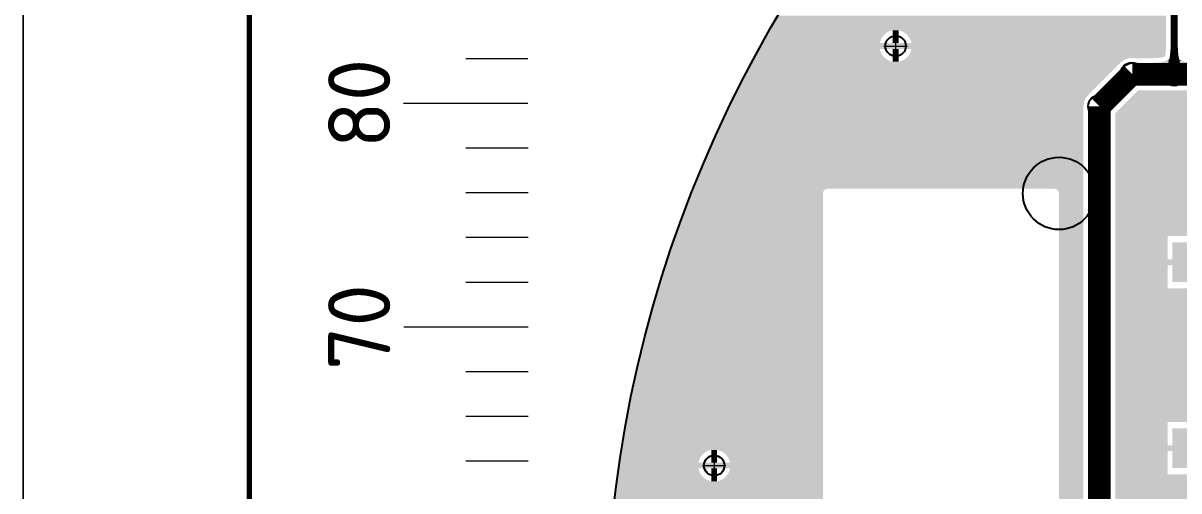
# Model space of a CAD drawing. Header units: millimetres. Extents: x -3633 to 871, y -630 to 261.
# Drawn here: x -1644.8 to -1542.5, y 133.4 to 174.8 of the extents above; entities that cross this region are included whole.
import ezdxf

# ---------------------------------------------------------------- set-up
doc = ezdxf.new("R2010")
doc.units = ezdxf.units.MM
doc.layers.add('border', color=7, linetype='Continuous', lineweight=70)
doc.layers.add('Сплошная тонкая', color=7, linetype='Continuous', lineweight=20)
for name, color, linetype in [('DRILL', 7, 'Continuous'), ('DRILL GOST', 7, 'Continuous'), ('TOP_LAYER', 7, 'Continuous'), ('TOP_PASTE', 8, 'Continuous')]:
    doc.layers.add(name, color=color, linetype=linetype)
doc.styles.add('Main', font='isocpeur.ttf', dxfattribs={"height": 3})

# ---------------------------------------------------------------- blocks, each defined once
blk = doc.blocks.new('ROUND_26')
blk.add_circle((0, 0), 0.0177)
blk = doc.blocks.new('ROUND_3')
blk.add_circle((0, 0), 0.0197)
blk = doc.blocks.new('ROUND_4')
blk.add_circle((0, 0), 0.00591)
blk = doc.blocks.new('RECTANGLE_24')
blk.add_solid([(0.0217, 0.0344), (0.0217, -0.0344), (-0.0217, 0.0344), (-0.0217, -0.0344)])

msp = doc.modelspace()

# ---------------------------------------------------------------- linework, layer by layer
msp.add_circle((-1553.078, 159.735), 3.2)
at = {"layer": 'border', "lineweight": 18}
for p, q in [((-1644.795, -159.45), (-1644.795, 260.55)), ((-1644.795, 260.55), (-1644.795, -159.45)), ((-1644.795, -159.45), (-1644.795, 260.55))]:
    msp.add_line(p, q, dxfattribs=at)
at = {"layer": 'border', "lineweight": 70}
msp.add_line((-1624.795, 255.55), (-1624.795, -154.45), dxfattribs=at)
at = {"layer": 'DRILL', "lineweight": 0}
for p, q in [((-1567.542, 173.806), (-1567.542, 171.784)), ((-1568.583, 172.787), (-1566.5, 172.787)), ((-1583.605, 136.66), (-1583.605, 134.638)), ((-1584.646, 135.641), (-1582.563, 135.641))]:
    msp.add_line(p, q, dxfattribs=at)
at = {"layer": 'DRILL GOST', "lineweight": 0}
for centre in [(-1567.542, 172.787), (-1583.605, 135.641)]:
    msp.add_circle(centre, 0.911, dxfattribs=at)
at = {"layer": 'TOP_LAYER', "elevation": 0}
for points, const_width in [([(-1542.881, 170.279), (-1542.881, 190.036)], 0.602), ([(-1549.494, 167.45), (-1546.621, 170.323)], 2.008), ([(-1546.577, 170.279), (-1542.881, 170.279)], 2.008), ([(-1542.881, 170.279), (-1540.274, 170.257)], 2.008), ([(-1549.494, 96.937), (-1549.494, 167.45)], 2.008)]:
    msp.add_lwpolyline(points, dxfattribs=dict(at, const_width=const_width))
at = {"layer": 'TOP_LAYER'}
for points in [[(-1543.191, 172.889), (-1543.182, 173.244), (-1542.576, 172.889), (-1542.58, 173.244)], [(-1543.191, 172.889), (-1543.182, 173.244), (-1542.576, 172.889), (-1542.58, 173.244)], [(-1543.285, 171.757), (-1543.248, 171.997), (-1542.478, 171.757), (-1542.514, 171.997)], [(-1543.285, 171.757), (-1543.248, 171.997), (-1542.478, 171.757), (-1542.514, 171.997)], [(-1543.248, 171.997), (-1543.199, 172.563), (-1542.514, 171.997), (-1542.553, 172.563)], [(-1543.248, 171.997), (-1543.199, 172.563), (-1542.514, 171.997), (-1542.553, 172.563)], [(-1543.199, 172.563), (-1543.191, 172.889), (-1542.553, 172.563), (-1542.576, 172.889)], [(-1543.199, 172.563), (-1543.191, 172.889), (-1542.553, 172.563), (-1542.576, 172.889)], [(-1545.19, 171.283), (-1545.009, 171.289), (-1540.572, 171.283), (-1540.953, 171.289)], [(-1542.881, 169.275), (-1545.19, 171.283), (-1542.881, 169.275), (-1540.572, 171.283)], [(-1545.009, 171.289), (-1544.467, 171.307), (-1540.953, 171.289), (-1541.194, 171.307)], [(-1544.467, 171.307), (-1544.166, 171.337), (-1541.194, 171.307), (-1541.596, 171.337)], [(-1544.166, 171.337), (-1543.905, 171.379), (-1541.596, 171.337), (-1541.857, 171.379)], [(-1543.905, 171.379), (-1543.684, 171.433), (-1541.857, 171.379), (-1542.078, 171.433)], [(-1543.684, 171.433), (-1543.503, 171.5), (-1542.078, 171.433), (-1542.259, 171.5)], [(-1543.591, 170.988), (-1543.514, 171.085), (-1542.171, 170.988), (-1542.248, 171.085)], [(-1543.591, 170.988), (-1543.514, 171.085), (-1542.171, 170.988), (-1542.248, 171.085)], [(-1543.514, 171.085), (-1543.444, 171.21), (-1542.248, 171.085), (-1542.318, 171.21)], [(-1543.514, 171.085), (-1543.444, 171.21), (-1542.248, 171.085), (-1542.318, 171.21)], [(-1543.503, 171.5), (-1543.363, 171.578), (-1542.259, 171.5), (-1542.399, 171.578)], [(-1543.444, 171.21), (-1543.383, 171.363), (-1542.318, 171.21), (-1542.379, 171.363)], [(-1543.444, 171.21), (-1543.383, 171.363), (-1542.318, 171.21), (-1542.379, 171.363)], [(-1543.383, 171.363), (-1543.33, 171.546), (-1542.379, 171.363), (-1542.433, 171.546)], [(-1543.383, 171.363), (-1543.33, 171.546), (-1542.379, 171.363), (-1542.433, 171.546)], [(-1543.363, 171.578), (-1543.263, 171.668), (-1542.399, 171.578), (-1542.5, 171.668)], [(-1543.33, 171.546), (-1543.285, 171.757), (-1542.433, 171.546), (-1542.478, 171.757)], [(-1543.33, 171.546), (-1543.285, 171.757), (-1542.433, 171.546), (-1542.478, 171.757)], [(-1543.263, 171.668), (-1543.202, 171.771), (-1542.5, 171.668), (-1542.56, 171.771)], [(-1543.202, 171.771), (-1543.182, 171.885), (-1542.56, 171.771), (-1542.58, 171.885)]]:
    msp.add_solid(points, dxfattribs=at)
at = {"layer": 'TOP_PASTE'}
msp.add_circle((-1483.212, 119.578), 110, dxfattribs=at)
for points in [[(-1578.861, 174.179), (-1578.138, 175.47), (-1543.598, 174.179), (-1543.598, 175.47)], [(-1579.076, 173.795), (-1578.949, 174.021), (-1568.55, 173.795), (-1568.255, 174.021)], [(-1578.949, 174.021), (-1578.87, 174.164), (-1568.255, 174.021), (-1567.911, 174.164)], [(-1578.87, 174.164), (-1578.861, 174.179), (-1567.911, 174.164), (-1567.797, 174.179)], [(-1567.797, 173.042), (-1567.797, 174.179), (-1567.287, 173.042), (-1567.287, 174.179)], [(-1567.173, 174.164), (-1567.287, 174.179), (-1543.598, 174.164), (-1543.598, 174.179)], [(-1566.829, 174.021), (-1567.173, 174.164), (-1543.598, 174.021), (-1543.598, 174.164)], [(-1566.534, 173.795), (-1566.829, 174.021), (-1543.598, 173.795), (-1543.598, 174.021)], [(-1579.754, 172.586), (-1579.519, 173.004), (-1543.608, 172.586), (-1543.598, 173.004)], [(-1579.519, 173.004), (-1579.498, 173.042), (-1543.598, 173.004), (-1543.598, 173.042)], [(-1579.498, 173.042), (-1579.434, 173.156), (-1568.934, 173.042), (-1568.919, 173.156)], [(-1579.434, 173.156), (-1579.242, 173.5), (-1568.919, 173.156), (-1568.776, 173.5)], [(-1579.242, 173.5), (-1579.076, 173.795), (-1568.776, 173.5), (-1568.55, 173.795)], [(-1566.307, 173.5), (-1566.534, 173.795), (-1543.598, 173.5), (-1543.598, 173.795)], [(-1566.165, 173.156), (-1566.307, 173.5), (-1543.598, 173.156), (-1543.598, 173.5)], [(-1566.15, 173.042), (-1566.165, 173.156), (-1543.598, 173.042), (-1543.598, 173.156)], [(-1580.206, 171.779), (-1580.04, 172.074), (-1568.55, 171.779), (-1568.776, 172.074)], [(-1580.04, 172.074), (-1579.848, 172.418), (-1568.776, 172.074), (-1568.919, 172.418)], [(-1579.848, 172.418), (-1579.784, 172.532), (-1568.919, 172.418), (-1568.934, 172.532)], [(-1579.784, 172.532), (-1579.754, 172.586), (-1543.612, 172.532), (-1543.608, 172.586)], [(-1567.797, 171.395), (-1567.797, 172.532), (-1567.287, 171.395), (-1567.287, 172.532)], [(-1566.463, 171.87), (-1566.328, 172.046), (-1543.681, 171.87), (-1543.654, 172.046)], [(-1566.328, 172.046), (-1566.307, 172.074), (-1543.654, 172.046), (-1543.652, 172.074)], [(-1566.307, 172.074), (-1566.165, 172.418), (-1543.652, 172.074), (-1543.622, 172.418)], [(-1566.165, 172.418), (-1566.15, 172.532), (-1543.622, 172.418), (-1543.612, 172.532)], [(-1581.905, 168.452), (-1580.441, 171.325), (-1550.497, 168.452), (-1547.624, 171.325)], [(-1580.441, 171.325), (-1580.406, 171.395), (-1547.624, 171.325), (-1547.534, 171.395)], [(-1580.406, 171.395), (-1580.398, 171.41), (-1567.797, 171.395), (-1567.911, 171.41)], [(-1580.398, 171.41), (-1580.326, 171.552), (-1567.911, 171.41), (-1568.255, 171.552)], [(-1580.326, 171.552), (-1580.257, 171.687), (-1568.255, 171.552), (-1568.43, 171.687)], [(-1580.257, 171.687), (-1580.206, 171.779), (-1568.43, 171.687), (-1568.55, 171.779)], [(-1567.287, 171.395), (-1567.173, 171.41), (-1547.534, 171.395), (-1547.514, 171.41)], [(-1567.173, 171.41), (-1566.832, 171.551), (-1547.514, 171.41), (-1547.33, 171.551)], [(-1566.832, 171.551), (-1566.829, 171.552), (-1547.33, 171.551), (-1547.327, 171.552)], [(-1566.829, 171.552), (-1566.646, 171.692), (-1547.327, 171.552), (-1546.988, 171.692)], [(-1566.646, 171.692), (-1566.583, 171.741), (-1546.988, 171.692), (-1546.621, 171.741)], [(-1566.583, 171.741), (-1566.58, 171.743), (-1544.244, 171.741), (-1544.219, 171.743)], [(-1566.58, 171.743), (-1566.534, 171.779), (-1544.219, 171.743), (-1544, 171.779)], [(-1566.534, 171.779), (-1566.532, 171.781), (-1544, 171.779), (-1543.987, 171.781)], [(-1566.532, 171.781), (-1566.497, 171.826), (-1543.987, 171.781), (-1543.804, 171.826)], [(-1566.497, 171.826), (-1566.463, 171.87), (-1543.804, 171.826), (-1543.681, 171.87)], [(-1546.431, 171.716), (-1546.621, 171.741), (-1544.495, 171.716), (-1544.244, 171.741)], [(-1546.286, 171.696), (-1546.431, 171.716), (-1545.069, 171.696), (-1544.495, 171.716)], [(-1546.213, 168.727), (-1546.078, 168.861), (-1540.372, 168.727), (-1540.401, 168.861)], [(-1582.229, 167.817), (-1582.226, 167.823), (-1550.864, 167.817), (-1550.861, 167.823)], [(-1582.226, 167.823), (-1582.055, 168.159), (-1550.861, 167.823), (-1550.722, 168.159)], [(-1582.055, 168.159), (-1581.905, 168.452), (-1550.722, 168.159), (-1550.497, 168.452)], [(-1547.165, 167.774), (-1546.424, 168.515), (-1540.289, 167.774), (-1540.34, 168.515)], [(-1546.424, 168.515), (-1546.213, 168.727), (-1540.34, 168.515), (-1540.372, 168.727)], [(-1584.042, 163.885), (-1582.398, 167.45), (-1550.912, 163.885), (-1550.912, 167.45)], [(-1582.398, 167.45), (-1582.229, 167.817), (-1550.912, 167.45), (-1550.864, 167.817)], [(-1548.077, 166.863), (-1547.172, 167.767), (-1541.038, 166.863), (-1541.038, 167.767)], [(-1548.077, 163.751), (-1548.077, 166.863), (-1541.038, 163.751), (-1541.038, 166.863)], [(-1547.172, 167.767), (-1547.165, 167.774), (-1540.29, 167.767), (-1540.289, 167.774)], [(-1585.592, 160.145), (-1584.042, 163.885), (-1550.912, 160.145), (-1550.912, 163.885)], [(-1548.077, 163.724), (-1548.077, 163.751), (-1536.136, 163.724), (-1536.14, 163.751)], [(-1548.077, 163.687), (-1548.077, 163.724), (-1536.132, 163.687), (-1536.136, 163.724)], [(-1548.077, 161.852), (-1548.077, 163.687), (-1536.132, 161.852), (-1536.132, 163.687)], [(-1548.077, 159.99), (-1548.077, 161.852), (-1541.146, 159.99), (-1541.146, 161.852)], [(-1587.203, 155.811), (-1585.755, 159.735), (-1573.976, 155.811), (-1573.976, 159.735)], [(-1585.755, 159.735), (-1585.702, 159.879), (-1573.976, 159.735), (-1573.947, 159.879)], [(-1585.702, 159.879), (-1585.696, 159.892), (-1573.947, 159.879), (-1573.944, 159.892)], [(-1585.696, 159.892), (-1585.641, 160.025), (-1573.944, 159.892), (-1573.856, 160.025)], [(-1585.641, 160.025), (-1585.605, 160.114), (-1573.856, 160.025), (-1573.723, 160.114)], [(-1585.605, 160.114), (-1585.592, 160.145), (-1573.723, 160.114), (-1573.566, 160.145)], [(-1553.331, 160.114), (-1553.487, 160.145), (-1550.912, 160.114), (-1550.912, 160.145)], [(-1553.198, 160.025), (-1553.331, 160.114), (-1550.912, 160.025), (-1550.912, 160.114)], [(-1553.109, 159.892), (-1553.198, 160.025), (-1550.912, 159.892), (-1550.912, 160.025)], [(-1553.078, 159.735), (-1553.109, 159.892), (-1550.912, 159.735), (-1550.912, 159.892)], [(-1553.078, 96.937), (-1553.078, 159.735), (-1550.912, 96.937), (-1550.912, 159.735)], [(-1548.077, 159.48), (-1548.077, 159.99), (-1539.177, 159.48), (-1539.177, 159.99)], [(-1548.077, 157.619), (-1548.077, 159.48), (-1541.146, 157.619), (-1541.146, 159.48)], [(-1548.077, 155.955), (-1548.077, 157.619), (-1536.132, 155.955), (-1536.132, 157.619)], [(-1588.543, 151.687), (-1587.203, 155.811), (-1573.976, 151.687), (-1573.976, 155.811)], [(-1548.077, 153.893), (-1548.077, 155.955), (-1543.455, 153.893), (-1543.455, 155.955)], [(-1548.077, 153.767), (-1548.077, 153.893), (-1535.922, 153.767), (-1536.006, 153.893)], [(-1548.077, 153.383), (-1548.077, 153.767), (-1535.538, 153.383), (-1535.922, 153.767)], [(-1548.077, 151.32), (-1548.077, 153.383), (-1543.455, 151.32), (-1543.455, 153.383)], [(-1589.721, 147.514), (-1588.543, 151.687), (-1573.976, 147.514), (-1573.976, 151.687)], [(-1548.077, 139.49), (-1548.077, 151.32), (-1533.622, 139.49), (-1533.622, 151.32)], [(-1590.734, 143.297), (-1589.721, 147.514), (-1573.976, 143.297), (-1573.976, 147.514)], [(-1591.58, 139.044), (-1590.734, 143.297), (-1573.976, 139.044), (-1573.976, 143.297)], [(-1548.077, 137.428), (-1548.077, 139.49), (-1543.455, 137.428), (-1543.455, 139.49)], [(-1591.899, 137.033), (-1591.58, 139.044), (-1573.976, 137.033), (-1573.976, 139.044)], [(-1548.077, 136.918), (-1548.077, 137.428), (-1534.311, 136.918), (-1534.311, 137.428)], [(-1592.061, 136.01), (-1592.007, 136.354), (-1584.982, 136.01), (-1584.839, 136.354)], [(-1592.007, 136.354), (-1591.96, 136.649), (-1584.839, 136.354), (-1584.613, 136.649)], [(-1591.96, 136.649), (-1591.924, 136.876), (-1584.613, 136.649), (-1584.318, 136.876)], [(-1591.924, 136.876), (-1591.902, 137.018), (-1584.318, 136.876), (-1583.974, 137.018)], [(-1591.902, 137.018), (-1591.899, 137.033), (-1583.974, 137.018), (-1583.86, 137.033)], [(-1583.86, 135.896), (-1583.86, 137.033), (-1583.35, 135.896), (-1583.35, 137.033)], [(-1583.236, 137.018), (-1583.35, 137.033), (-1573.976, 137.018), (-1573.976, 137.033)], [(-1582.892, 136.876), (-1583.236, 137.018), (-1573.976, 136.876), (-1573.976, 137.018)], [(-1582.597, 136.649), (-1582.892, 136.876), (-1573.976, 136.649), (-1573.976, 136.876)], [(-1582.37, 136.354), (-1582.597, 136.649), (-1573.976, 136.354), (-1573.976, 136.649)], [(-1582.228, 136.01), (-1582.37, 136.354), (-1573.976, 136.01), (-1573.976, 136.354)], [(-1548.077, 134.856), (-1548.077, 136.918), (-1543.455, 134.856), (-1543.455, 136.918)], [(-1592.233, 134.928), (-1592.178, 135.272), (-1584.839, 134.928), (-1584.982, 135.272)], [(-1592.178, 135.272), (-1592.16, 135.386), (-1584.982, 135.272), (-1584.997, 135.386)], [(-1592.16, 135.386), (-1592.08, 135.896), (-1573.976, 135.386), (-1573.976, 135.896)], [(-1592.08, 135.896), (-1592.061, 136.01), (-1584.997, 135.896), (-1584.982, 136.01)], [(-1583.86, 134.249), (-1583.86, 135.386), (-1583.35, 134.249), (-1583.35, 135.386)], [(-1582.37, 134.928), (-1582.228, 135.272), (-1573.976, 134.928), (-1573.976, 135.272)], [(-1582.213, 135.896), (-1582.228, 136.01), (-1573.976, 135.896), (-1573.976, 136.01)], [(-1582.228, 135.272), (-1582.213, 135.386), (-1573.976, 135.272), (-1573.976, 135.386)], [(-1592.77, 130.455), (-1592.32, 134.249), (-1573.976, 130.455), (-1573.976, 134.249)], [(-1592.32, 134.249), (-1592.318, 134.264), (-1583.86, 134.249), (-1583.974, 134.264)], [(-1592.318, 134.264), (-1592.302, 134.406), (-1583.974, 134.264), (-1584.318, 134.406)], [(-1592.302, 134.406), (-1592.275, 134.633), (-1584.318, 134.406), (-1584.613, 134.633)], [(-1592.275, 134.633), (-1592.259, 134.762), (-1584.613, 134.633), (-1584.712, 134.762)], [(-1592.259, 134.762), (-1592.233, 134.928), (-1584.712, 134.762), (-1584.839, 134.928)], [(-1583.35, 134.249), (-1583.236, 134.264), (-1573.976, 134.249), (-1573.976, 134.264)], [(-1583.236, 134.264), (-1582.892, 134.406), (-1573.976, 134.264), (-1573.976, 134.406)], [(-1582.892, 134.406), (-1582.597, 134.633), (-1573.976, 134.406), (-1573.976, 134.633)], [(-1582.597, 134.633), (-1582.37, 134.928), (-1573.976, 134.633), (-1573.976, 134.928)], [(-1548.077, 129.342), (-1548.077, 134.856), (-1491.979, 129.342), (-1491.979, 134.856)]]:
    msp.add_solid(points, dxfattribs=at)
at = {"layer": 'Сплошная тонкая'}
for p, q in [((-1600.112, 171.662), (-1605.612, 171.662)), ((-1600.112, 167.702), (-1611.112, 167.702)), ((-1600.085, 163.742), (-1605.585, 163.742)), ((-1600.085, 159.782), (-1605.585, 159.782)), ((-1600.085, 155.822), (-1605.585, 155.822)), ((-1600.085, 151.862), (-1605.585, 151.862)), ((-1600.085, 147.902), (-1611.085, 147.902)), ((-1600.085, 143.942), (-1605.585, 143.942)), ((-1600.085, 139.982), (-1605.585, 139.982)), ((-1600.085, 136.022), (-1605.585, 136.022))]:
    msp.add_line(p, q, dxfattribs=at)

# ---------------------------------------------------------------- block references
at = {"layer": 'TOP_LAYER', "xscale": 51, "yscale": 51, "zscale": 51}
for name, p in [('ROUND_3', (-1546.621, 170.323)), ('ROUND_3', (-1546.577, 170.279)), ('ROUND_3', (-1542.881, 170.279)), ('ROUND_3', (-1542.881, 170.279)), ('ROUND_4', (-1542.881, 170.279)), ('ROUND_3', (-1549.494, 167.45)), ('ROUND_3', (-1549.494, 167.45)), ('RECTANGLE_24', (-1541.941, 153.638)), ('RECTANGLE_24', (-1541.941, 137.173))]:
    msp.add_blockref(name, p, dxfattribs=at)
at = {"layer": 'TOP_PASTE', "xscale": 51, "yscale": 51, "zscale": 51}
for p in [(-1567.542, 172.787), (-1583.605, 135.641)]:
    msp.add_blockref('ROUND_26', p, dxfattribs=at)

# ---------------------------------------------------------------- texts
at = {"layer": 'Сплошная тонкая', "char_height": 5.5, "attachment_point": 5, "rotation": 90, "style": 'Main'}
for s, width, insert in [('80', 5.5, (-1615.04, 167.702)), ('70', 7.07729, (-1615.04, 147.902))]:
    msp.add_mtext_dynamic_manual_height_columns(s, width=width, gutter_width=33, heights=[0], dxfattribs=dict(at, insert=insert))

doc.saveas('drawing.dxf')
